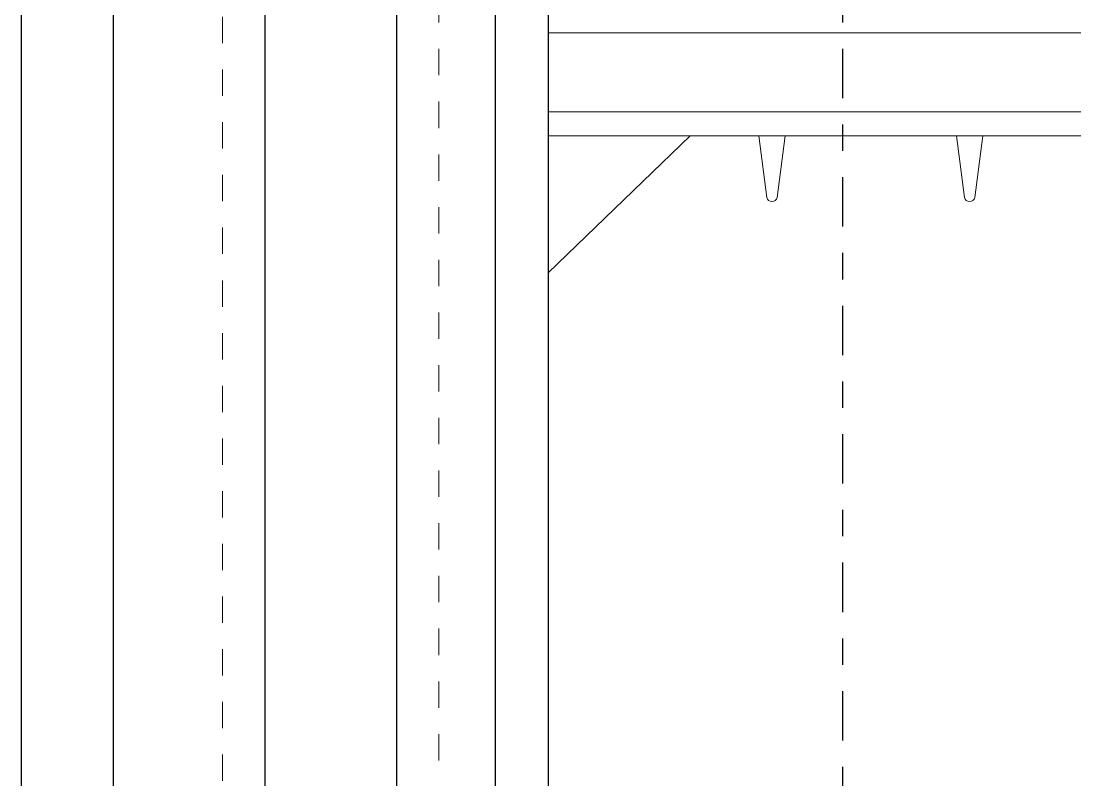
# Model space of a CAD drawing. Header units: inches. Extents: x -81.3 to -8.2, y 163 to 241.3.
# Drawn here: x -52.036 to -48.036, y 230.827 to 233.707 of the extents above; entities that cross this region are included whole.
import ezdxf

# ---------------------------------------------------------------- set-up
doc = ezdxf.new("R2010")
doc.units = ezdxf.units.IN
doc.header["$MEASUREMENT"] = 0
doc.linetypes.add('CENTER', pattern=[2, 1.25, -0.25, 0.25, -0.25])
doc.linetypes.add('DASHED2', pattern=[0.375, 0.25, -0.125])
for name, color, linetype, lineweight in [('A2 Hatch', 8, 'Continuous', 9), ('DETAILS', 7, 'Continuous', 13), ('REBAR', 2, 'CENTER', 30)]:
    doc.layers.add(name, color=color, linetype=linetype, lineweight=lineweight)

msp = doc.modelspace()

# ---------------------------------------------------------------- linework, layer by layer
at = {"color": 1}
for p, q in [((-50.0363, 238.7414), (-50.0363, 229.7715)), ((-50.2363, 238.6736), (-50.2363, 229.7715)), ((-50.6113, 238.5464), (-50.6113, 229.7715)), ((-51.1113, 238.3768), (-51.1113, 229.7715)), ((-51.6863, 238.1818), (-51.6863, 229.7715)), ((-52.0363, 238.0631), (-52.0363, 229.7715))]:
    msp.add_line(p, q, dxfattribs=at)
at = {"layer": 'A2 Hatch', "linetype": 'DASHED2', "ltscale": 0.15}
for p, q in [((-50.4513, 238.6007), (-50.4513, 229.7715)), ((-51.2713, 238.3226), (-51.2713, 229.7715))]:
    msp.add_line(p, q, dxfattribs=at)
at = {"layer": 'DETAILS', "color": 6, "lineweight": 20}
for p, q in [((-46.0363, 233.6615), (-50.0363, 233.6615)), ((-46.0363, 233.3615), (-50.0363, 233.3615)), ((-46.0363, 233.2715), (-50.0363, 233.2715)), ((-49.4963, 233.2715), (-50.0363, 232.751)), ((-49.206, 233.0376), (-49.2363, 233.2715)), ((-49.1667, 233.0376), (-49.1363, 233.2715)), ((-48.456, 233.0376), (-48.4863, 233.2715)), ((-48.4167, 233.0376), (-48.3863, 233.2715))]:
    msp.add_line(p, q, dxfattribs=at)
for centre in [(-49.1863, 233.0415), (-48.4363, 233.0415)]:
    msp.add_arc(centre, 0.02, 191.3099, 348.6901, dxfattribs=at)
at = {"layer": 'REBAR', "ltscale": 0.15}
msp.add_line((-48.918, 240.4264), (-48.918, 184.6083), dxfattribs=at)

doc.saveas('drawing.dxf')
